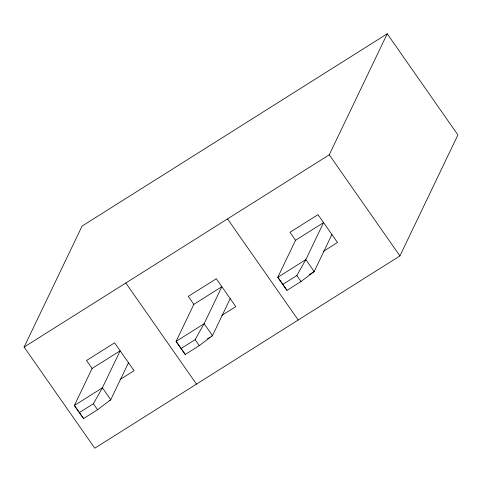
<?xml version="1.0" encoding="UTF-8"?>
<svg xmlns="http://www.w3.org/2000/svg" width="482" height="482" viewBox="0 0 482 482"><rect width="100%" height="100%" fill="white"/><g stroke="black" fill="none" stroke-linecap="round" stroke-linejoin="round"><path stroke-width="0.72" d="M24.1 347.088L82.079 226.076L387.233 33.794L457.9 134.912L399.921 255.924L94.767 448.206L24.1 347.088L329.254 154.806L387.233 33.794M109.474 400.56L110.746 399.753L102.401 387.811L74.367 405.476L79.373 412.586L93.388 403.753L102.401 387.811L120.139 350.794L92.104 368.459L74.367 405.476L83.543 418.557L97.563 409.724L110.746 399.753L128.483 362.741M211.194 336.46L212.466 335.659L204.121 323.717L176.087 341.383L181.087 348.492L195.108 339.659L204.121 323.717L221.853 286.7L193.824 304.365L176.087 341.383L185.263 354.463L199.277 345.63L212.466 335.659L230.203 298.647M309.089 274.776L314.186 271.565L305.835 259.623L277.807 277.283L282.807 284.398L296.822 275.565L305.835 259.623L323.573 222.606L295.538 240.271L277.807 277.283L286.977 290.369L300.997 281.536L314.186 271.565L331.917 234.547M120.03 379.533L134.05 370.7L114.571 342.835L86.537 360.5L92.104 368.459M221.75 315.439L235.764 306.606L216.291 278.741L188.257 296.406L193.824 304.365M323.464 251.345L337.484 242.512L318.006 214.647L289.971 232.306L295.538 240.271M207.368 338.87L209.917 337.267M329.254 154.806L399.921 255.924M296.822 275.565L300.997 281.536M282.807 284.398L286.977 290.369M227.534 218.9L298.201 320.018M195.108 339.659L199.277 345.63M181.087 348.492L185.263 354.463M125.82 282.994L196.487 384.112M93.388 403.753L97.563 409.724M79.373 412.586L83.543 418.557"/></g></svg>
